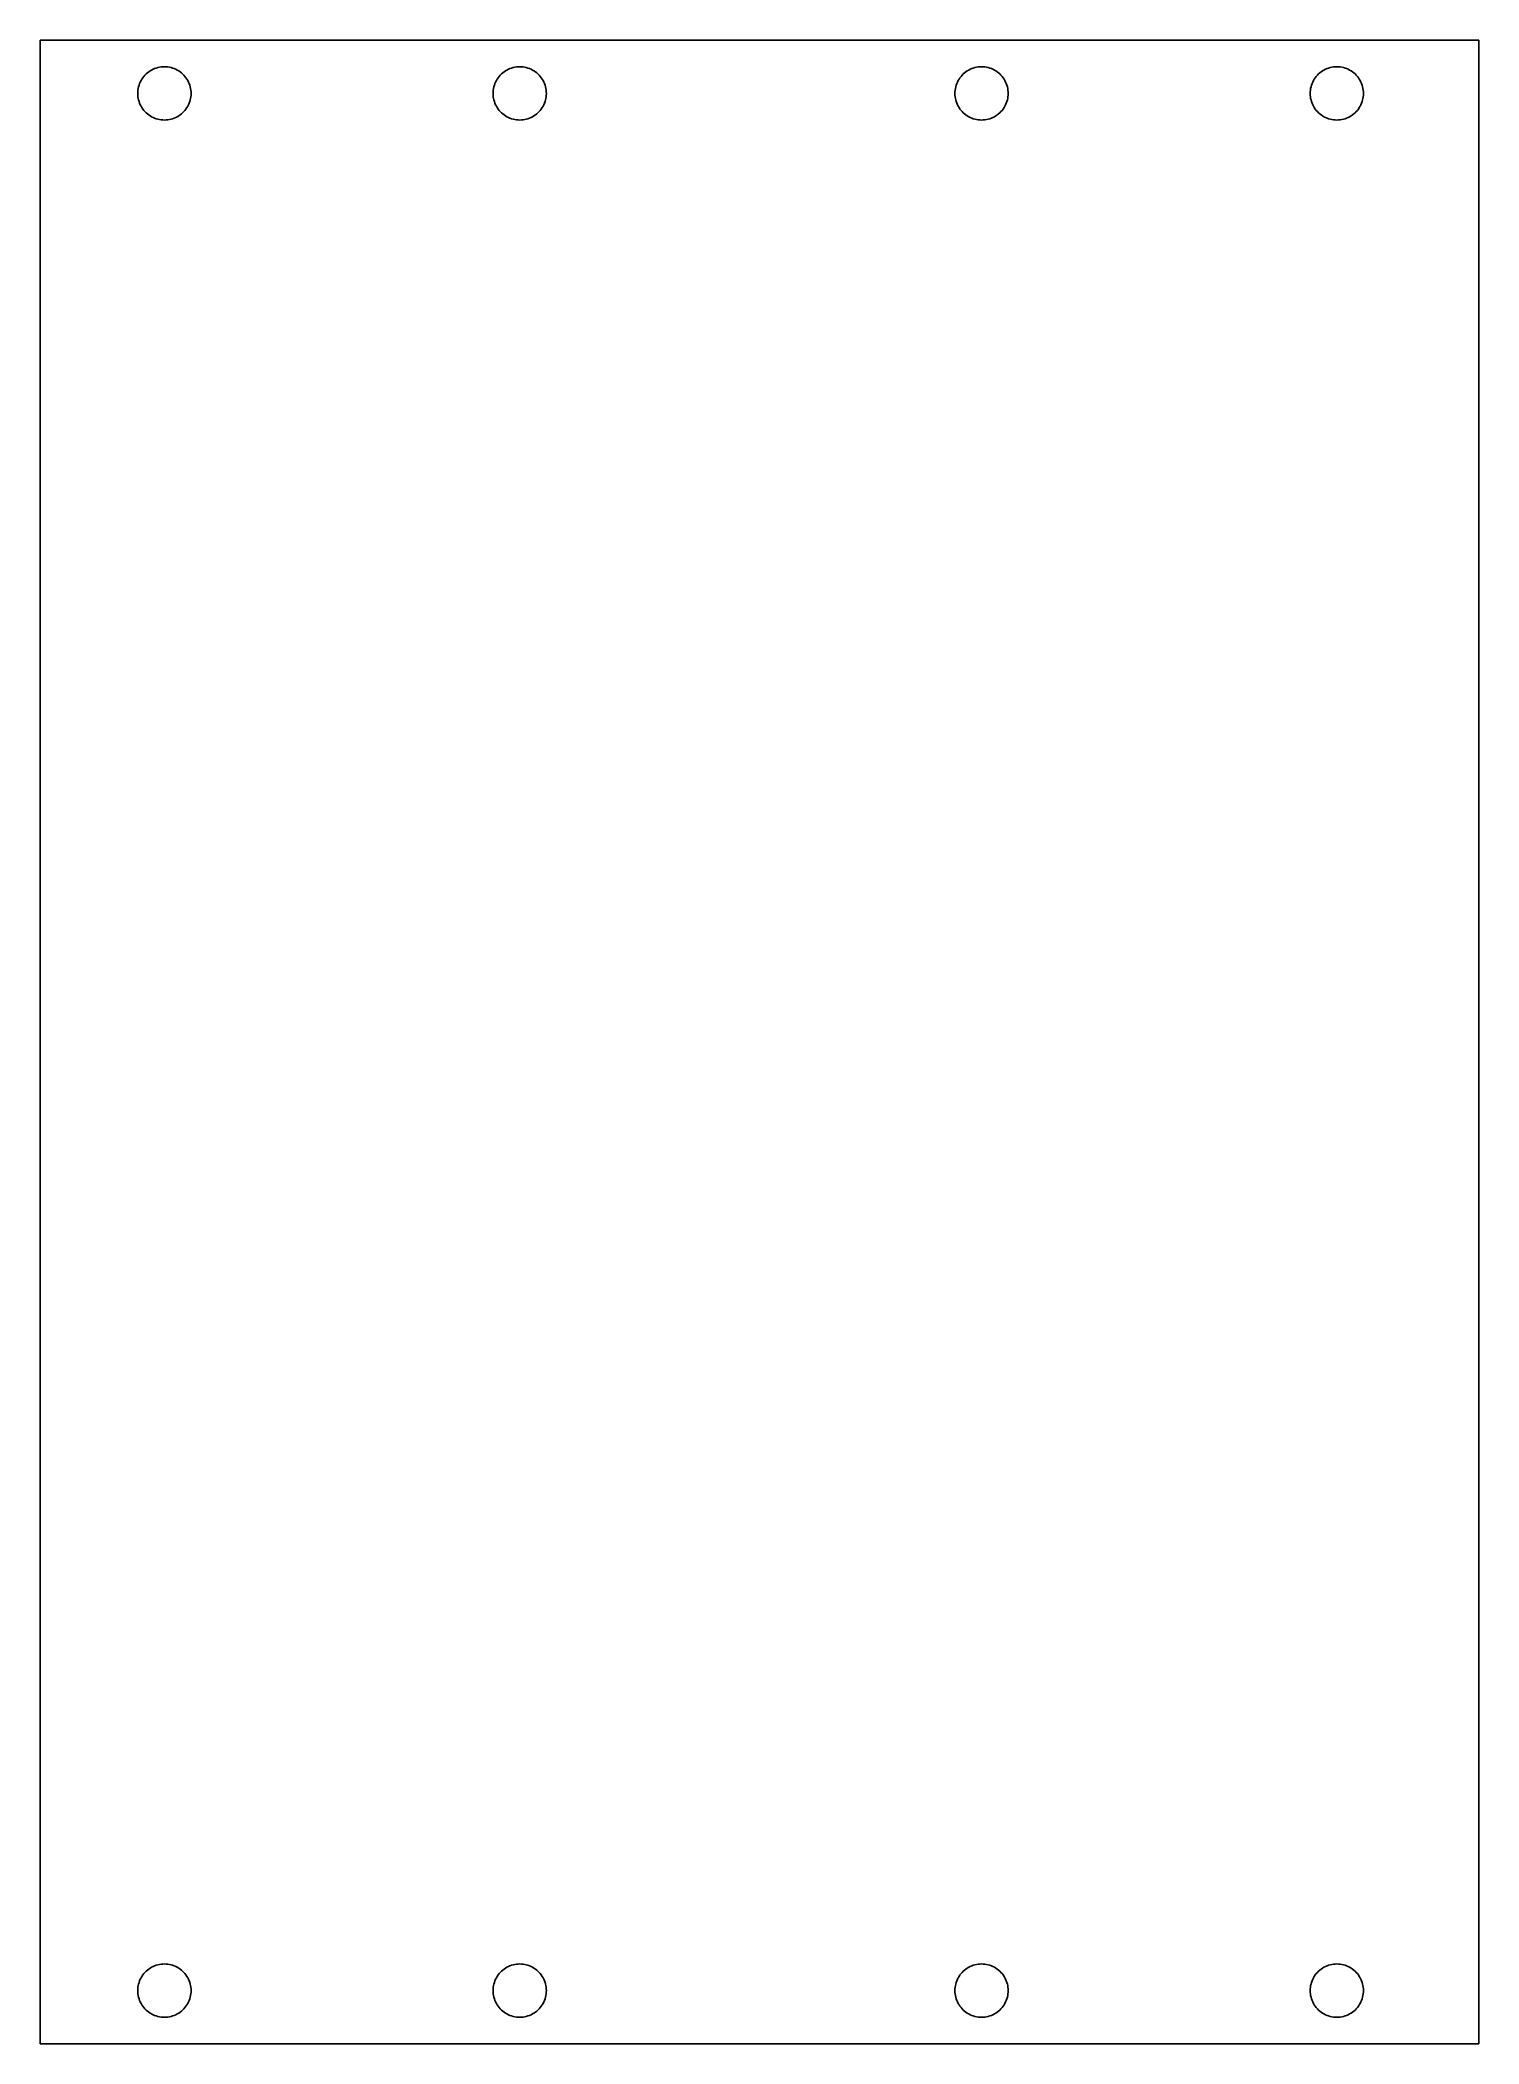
# Model space of a CAD drawing. Header units: metres. Extents: x -40 to 41, y -56 to 56.
import ezdxf

# ---------------------------------------------------------------- set-up
doc = ezdxf.new("R2010")
doc.units = ezdxf.units.M

msp = doc.modelspace()

# ---------------------------------------------------------------- linework, layer by layer
for p, q in [((41, 56.4), (-40, 56.4)), ((-40, 56.4), (-40, -56.4)), ((41, -56.4), (41, 56.4)), ((-34.3145, 54.1226), (-34.2665, 54.2037)), ((-34.2665, 54.2037), (-34.2135, 54.2817)), ((-34.2135, 54.2817), (-34.1558, 54.3561)), ((-34.1558, 54.3561), (-34.0935, 54.4268)), ((-34.0935, 54.4268), (-34.0268, 54.4935)), ((-34.0268, 54.4935), (-33.9561, 54.5558)), ((-33.9561, 54.5558), (-33.8817, 54.6135)), ((-33.8817, 54.6135), (-33.8037, 54.6665)), ((-33.8037, 54.6665), (-33.7226, 54.7145)), ((-33.7226, 54.7145), (-33.6387, 54.7572)), ((-33.6387, 54.7572), (-33.5522, 54.7947)), ((-33.5522, 54.7947), (-33.4635, 54.8266)), ((-33.4635, 54.8266), (-33.373, 54.8529)), ((-33.373, 54.8529), (-33.2811, 54.8734)), ((-33.2811, 54.8734), (-33.188, 54.8882)), ((-33.188, 54.8882), (-33.0942, 54.897)), ((-33.0942, 54.897), (-33, 54.9)), ((-33, 54.9), (-32.9058, 54.897)), ((-32.9058, 54.897), (-32.812, 54.8882)), ((-32.812, 54.8882), (-32.7189, 54.8734)), ((-32.7189, 54.8734), (-32.627, 54.8529)), ((-32.627, 54.8529), (-32.5365, 54.8266)), ((-32.5365, 54.8266), (-32.4478, 54.7947)), ((-32.4478, 54.7947), (-32.3613, 54.7572)), ((-32.3613, 54.7572), (-32.2774, 54.7145)), ((-32.2774, 54.7145), (-32.1963, 54.6665)), ((-32.1963, 54.6665), (-32.1183, 54.6135)), ((-32.1183, 54.6135), (-32.0439, 54.5558)), ((-32.0439, 54.5558), (-31.9732, 54.4935)), ((-31.9732, 54.4935), (-31.9065, 54.4268)), ((-31.9065, 54.4268), (-31.8442, 54.3561)), ((-31.8442, 54.3561), (-31.7865, 54.2817)), ((-31.7865, 54.2817), (-31.7335, 54.2037)), ((-31.7335, 54.2037), (-31.6855, 54.1226)), ((-14.3145, 54.1226), (-14.2665, 54.2037)), ((-14.2665, 54.2037), (-14.2135, 54.2817)), ((-14.2135, 54.2817), (-14.1558, 54.3561)), ((-14.1558, 54.3561), (-14.0935, 54.4268)), ((-14.0935, 54.4268), (-14.0268, 54.4935)), ((-14.0268, 54.4935), (-13.9561, 54.5558)), ((-13.9561, 54.5558), (-13.8817, 54.6135)), ((-13.8817, 54.6135), (-13.8037, 54.6665)), ((-13.8037, 54.6665), (-13.7226, 54.7145)), ((-13.7226, 54.7145), (-13.6387, 54.7572)), ((-13.6387, 54.7572), (-13.5522, 54.7947)), ((-13.5522, 54.7947), (-13.4635, 54.8266)), ((-13.4635, 54.8266), (-13.373, 54.8529)), ((-13.373, 54.8529), (-13.2811, 54.8734)), ((-13.2811, 54.8734), (-13.188, 54.8882)), ((-13.188, 54.8882), (-13.0942, 54.897)), ((-13.0942, 54.897), (-13, 54.9)), ((-13, 54.9), (-12.9058, 54.897)), ((-12.9058, 54.897), (-12.812, 54.8882)), ((-12.812, 54.8882), (-12.7189, 54.8734)), ((-12.7189, 54.8734), (-12.627, 54.8529)), ((-12.627, 54.8529), (-12.5365, 54.8266)), ((-12.5365, 54.8266), (-12.4478, 54.7947)), ((-12.4478, 54.7947), (-12.3613, 54.7572)), ((-12.3613, 54.7572), (-12.2774, 54.7145)), ((-12.2774, 54.7145), (-12.1963, 54.6665)), ((-12.1963, 54.6665), (-12.1183, 54.6135)), ((-12.1183, 54.6135), (-12.0439, 54.5558)), ((-12.0439, 54.5558), (-11.9732, 54.4935)), ((-11.9732, 54.4935), (-11.9065, 54.4268)), ((-11.9065, 54.4268), (-11.8442, 54.3561)), ((-11.8442, 54.3561), (-11.7865, 54.2817)), ((-11.7865, 54.2817), (-11.7335, 54.2037)), ((-11.7335, 54.2037), (-11.6855, 54.1226)), ((11.6855, 54.1226), (11.7335, 54.2037)), ((11.7335, 54.2037), (11.7865, 54.2817)), ((11.7865, 54.2817), (11.8442, 54.3561)), ((11.8442, 54.3561), (11.9065, 54.4268)), ((11.9065, 54.4268), (11.9732, 54.4935)), ((11.9732, 54.4935), (12.0439, 54.5558)), ((12.0439, 54.5558), (12.1183, 54.6135)), ((12.1183, 54.6135), (12.1963, 54.6665)), ((12.1963, 54.6665), (12.2774, 54.7145)), ((12.2774, 54.7145), (12.3613, 54.7572)), ((12.3613, 54.7572), (12.4478, 54.7947)), ((12.4478, 54.7947), (12.5365, 54.8266)), ((12.5365, 54.8266), (12.627, 54.8529)), ((12.627, 54.8529), (12.7189, 54.8734)), ((12.7189, 54.8734), (12.812, 54.8882)), ((12.812, 54.8882), (12.9058, 54.897)), ((12.9058, 54.897), (13, 54.9)), ((13, 54.9), (13.0942, 54.897)), ((13.0942, 54.897), (13.188, 54.8882)), ((13.188, 54.8882), (13.2811, 54.8734)), ((13.2811, 54.8734), (13.373, 54.8529)), ((13.373, 54.8529), (13.4635, 54.8266)), ((13.4635, 54.8266), (13.5522, 54.7947)), ((13.5522, 54.7947), (13.6387, 54.7572)), ((13.6387, 54.7572), (13.7226, 54.7145)), ((13.7226, 54.7145), (13.8037, 54.6665)), ((13.8037, 54.6665), (13.8817, 54.6135)), ((13.8817, 54.6135), (13.9561, 54.5558)), ((13.9561, 54.5558), (14.0268, 54.4935)), ((14.0268, 54.4935), (14.0935, 54.4268)), ((14.0935, 54.4268), (14.1558, 54.3561)), ((14.1558, 54.3561), (14.2135, 54.2817)), ((14.2135, 54.2817), (14.2665, 54.2037)), ((14.2665, 54.2037), (14.3145, 54.1226)), ((31.6855, 54.1226), (31.7335, 54.2037)), ((31.7335, 54.2037), (31.7865, 54.2817)), ((31.7865, 54.2817), (31.8442, 54.3561)), ((31.8442, 54.3561), (31.9065, 54.4268)), ((31.9065, 54.4268), (31.9732, 54.4935)), ((31.9732, 54.4935), (32.0439, 54.5558)), ((32.0439, 54.5558), (32.1183, 54.6135)), ((32.1183, 54.6135), (32.1963, 54.6665)), ((32.1963, 54.6665), (32.2774, 54.7145)), ((32.2774, 54.7145), (32.3613, 54.7572)), ((32.3613, 54.7572), (32.4478, 54.7947)), ((32.4478, 54.7947), (32.5365, 54.8266)), ((32.5365, 54.8266), (32.627, 54.8529)), ((32.627, 54.8529), (32.7189, 54.8734)), ((32.7189, 54.8734), (32.812, 54.8882)), ((32.812, 54.8882), (32.9058, 54.897)), ((32.9058, 54.897), (33, 54.9)), ((33, 54.9), (33.0942, 54.897)), ((33.0942, 54.897), (33.188, 54.8882)), ((33.188, 54.8882), (33.2811, 54.8734)), ((33.2811, 54.8734), (33.373, 54.8529)), ((33.373, 54.8529), (33.4635, 54.8266)), ((33.4635, 54.8266), (33.5522, 54.7947)), ((33.5522, 54.7947), (33.6387, 54.7572)), ((33.6387, 54.7572), (33.7226, 54.7145)), ((33.7226, 54.7145), (33.8037, 54.6665)), ((33.8037, 54.6665), (33.8817, 54.6135)), ((33.8817, 54.6135), (33.9561, 54.5558)), ((33.9561, 54.5558), (34.0268, 54.4935)), ((34.0268, 54.4935), (34.0935, 54.4268)), ((34.0935, 54.4268), (34.1558, 54.3561)), ((34.1558, 54.3561), (34.2135, 54.2817)), ((34.2135, 54.2817), (34.2665, 54.2037)), ((34.2665, 54.2037), (34.3145, 54.1226)), ((-34.5, 53.4), (-34.497, 53.4942)), ((-34.497, 53.3058), (-34.5, 53.4)), ((-34.497, 53.4942), (-34.4882, 53.588)), ((-34.4882, 53.212), (-34.497, 53.3058)), ((-34.4882, 53.588), (-34.4734, 53.6811)), ((-34.4734, 53.1189), (-34.4882, 53.212)), ((-34.4734, 53.6811), (-34.4529, 53.773)), ((-34.4529, 53.027), (-34.4734, 53.1189)), ((-34.4529, 53.773), (-34.4266, 53.8635)), ((-34.4266, 52.9365), (-34.4529, 53.027)), ((-34.4266, 53.8635), (-34.3947, 53.9522)), ((-34.3947, 53.9522), (-34.3572, 54.0387)), ((-34.3572, 54.0387), (-34.3145, 54.1226)), ((-31.6855, 54.1226), (-31.6428, 54.0387)), ((-31.6428, 54.0387), (-31.6053, 53.9522)), ((-31.6053, 53.9522), (-31.5734, 53.8635)), ((-31.5734, 53.8635), (-31.5471, 53.773)), ((-31.5471, 53.027), (-31.5734, 52.9365)), ((-31.5471, 53.773), (-31.5266, 53.6811)), ((-31.5266, 53.1189), (-31.5471, 53.027)), ((-31.5266, 53.6811), (-31.5118, 53.588)), ((-31.5118, 53.212), (-31.5266, 53.1189)), ((-31.5118, 53.588), (-31.503, 53.4942)), ((-31.503, 53.3058), (-31.5118, 53.212)), ((-31.503, 53.4942), (-31.5, 53.4)), ((-31.5, 53.4), (-31.503, 53.3058)), ((-14.5, 53.4), (-14.497, 53.4942)), ((-14.497, 53.3058), (-14.5, 53.4)), ((-14.497, 53.4942), (-14.4882, 53.588)), ((-14.4882, 53.212), (-14.497, 53.3058)), ((-14.4882, 53.588), (-14.4734, 53.6811)), ((-14.4734, 53.1189), (-14.4882, 53.212)), ((-14.4734, 53.6811), (-14.4529, 53.773)), ((-14.4529, 53.027), (-14.4734, 53.1189)), ((-14.4529, 53.773), (-14.4266, 53.8635)), ((-14.4266, 52.9365), (-14.4529, 53.027)), ((-14.4266, 53.8635), (-14.3947, 53.9522)), ((-14.3947, 53.9522), (-14.3572, 54.0387)), ((-14.3572, 54.0387), (-14.3145, 54.1226)), ((-11.6855, 54.1226), (-11.6428, 54.0387)), ((-11.6428, 54.0387), (-11.6053, 53.9522)), ((-11.6053, 53.9522), (-11.5734, 53.8635)), ((-11.5734, 53.8635), (-11.5471, 53.773)), ((-11.5471, 53.027), (-11.5734, 52.9365)), ((-11.5471, 53.773), (-11.5266, 53.6811)), ((-11.5266, 53.1189), (-11.5471, 53.027)), ((-11.5266, 53.6811), (-11.5118, 53.588)), ((-11.5118, 53.212), (-11.5266, 53.1189)), ((-11.5118, 53.588), (-11.503, 53.4942)), ((-11.503, 53.3058), (-11.5118, 53.212)), ((-11.503, 53.4942), (-11.5, 53.4)), ((-11.5, 53.4), (-11.503, 53.3058)), ((11.5, 53.4), (11.503, 53.4942)), ((11.503, 53.3058), (11.5, 53.4)), ((11.503, 53.4942), (11.5118, 53.588)), ((11.5118, 53.212), (11.503, 53.3058)), ((11.5118, 53.588), (11.5266, 53.6811)), ((11.5266, 53.1189), (11.5118, 53.212)), ((11.5266, 53.6811), (11.5471, 53.773)), ((11.5471, 53.027), (11.5266, 53.1189)), ((11.5471, 53.773), (11.5734, 53.8635)), ((11.5734, 52.9365), (11.5471, 53.027)), ((11.5734, 53.8635), (11.6053, 53.9522)), ((11.6053, 53.9522), (11.6428, 54.0387)), ((11.6428, 54.0387), (11.6855, 54.1226)), ((14.3145, 54.1226), (14.3572, 54.0387)), ((14.3572, 54.0387), (14.3947, 53.9522)), ((14.3947, 53.9522), (14.4266, 53.8635)), ((14.4266, 53.8635), (14.4529, 53.773)), ((14.4529, 53.027), (14.4266, 52.9365)), ((14.4529, 53.773), (14.4734, 53.6811)), ((14.4734, 53.1189), (14.4529, 53.027)), ((14.4734, 53.6811), (14.4882, 53.588)), ((14.4882, 53.212), (14.4734, 53.1189)), ((14.4882, 53.588), (14.497, 53.4942)), ((14.497, 53.3058), (14.4882, 53.212)), ((14.497, 53.4942), (14.5, 53.4)), ((14.5, 53.4), (14.497, 53.3058)), ((31.5, 53.4), (31.503, 53.4942)), ((31.503, 53.3058), (31.5, 53.4)), ((31.503, 53.4942), (31.5118, 53.588)), ((31.5118, 53.212), (31.503, 53.3058)), ((31.5118, 53.588), (31.5266, 53.6811)), ((31.5266, 53.1189), (31.5118, 53.212)), ((31.5266, 53.6811), (31.5471, 53.773)), ((31.5471, 53.027), (31.5266, 53.1189)), ((31.5471, 53.773), (31.5734, 53.8635)), ((31.5734, 52.9365), (31.5471, 53.027)), ((31.5734, 53.8635), (31.6053, 53.9522)), ((31.6053, 53.9522), (31.6428, 54.0387)), ((31.6428, 54.0387), (31.6855, 54.1226)), ((34.3145, 54.1226), (34.3572, 54.0387)), ((34.3572, 54.0387), (34.3947, 53.9522)), ((34.3947, 53.9522), (34.4266, 53.8635)), ((34.4266, 53.8635), (34.4529, 53.773)), ((34.4529, 53.027), (34.4266, 52.9365)), ((34.4529, 53.773), (34.4734, 53.6811)), ((34.4734, 53.1189), (34.4529, 53.027)), ((34.4734, 53.6811), (34.4882, 53.588)), ((34.4882, 53.212), (34.4734, 53.1189)), ((34.4882, 53.588), (34.497, 53.4942)), ((34.497, 53.3058), (34.4882, 53.212)), ((34.497, 53.4942), (34.5, 53.4)), ((34.5, 53.4), (34.497, 53.3058)), ((-34.3947, 52.8478), (-34.4266, 52.9365)), ((-34.3572, 52.7613), (-34.3947, 52.8478)), ((-34.3145, 52.6774), (-34.3572, 52.7613)), ((-34.2665, 52.5963), (-34.3145, 52.6774)), ((-34.2135, 52.5183), (-34.2665, 52.5963)), ((-34.1558, 52.4439), (-34.2135, 52.5183)), ((-34.0935, 52.3732), (-34.1558, 52.4439)), ((-34.0268, 52.3065), (-34.0935, 52.3732)), ((-33.9561, 52.2442), (-34.0268, 52.3065)), ((-33.8817, 52.1865), (-33.9561, 52.2442)), ((-33.8037, 52.1335), (-33.8817, 52.1865)), ((-33.7226, 52.0855), (-33.8037, 52.1335)), ((-33.6387, 52.0428), (-33.7226, 52.0855)), ((-33.5522, 52.0053), (-33.6387, 52.0428)), ((-33.4635, 51.9734), (-33.5522, 52.0053)), ((-33.373, 51.9471), (-33.4635, 51.9734)), ((-33.2811, 51.9266), (-33.373, 51.9471)), ((-33.188, 51.9118), (-33.2811, 51.9266)), ((-33.0942, 51.903), (-33.188, 51.9118)), ((-33, 51.9), (-33.0942, 51.903)), ((-32.9058, 51.903), (-33, 51.9)), ((-32.812, 51.9118), (-32.9058, 51.903)), ((-32.7189, 51.9266), (-32.812, 51.9118)), ((-32.627, 51.9471), (-32.7189, 51.9266)), ((-32.5365, 51.9734), (-32.627, 51.9471)), ((-32.4478, 52.0053), (-32.5365, 51.9734)), ((-32.3613, 52.0428), (-32.4478, 52.0053)), ((-32.2774, 52.0855), (-32.3613, 52.0428)), ((-32.1963, 52.1335), (-32.2774, 52.0855)), ((-32.1183, 52.1865), (-32.1963, 52.1335)), ((-32.0439, 52.2442), (-32.1183, 52.1865)), ((-31.9732, 52.3065), (-32.0439, 52.2442)), ((-31.9065, 52.3732), (-31.9732, 52.3065)), ((-31.8442, 52.4439), (-31.9065, 52.3732)), ((-31.7865, 52.5183), (-31.8442, 52.4439)), ((-31.7335, 52.5963), (-31.7865, 52.5183)), ((-31.6855, 52.6774), (-31.7335, 52.5963)), ((-31.6428, 52.7613), (-31.6855, 52.6774)), ((-31.6053, 52.8478), (-31.6428, 52.7613)), ((-31.5734, 52.9365), (-31.6053, 52.8478)), ((-14.3947, 52.8478), (-14.4266, 52.9365)), ((-14.3572, 52.7613), (-14.3947, 52.8478)), ((-14.3145, 52.6774), (-14.3572, 52.7613)), ((-14.2665, 52.5963), (-14.3145, 52.6774)), ((-14.2135, 52.5183), (-14.2665, 52.5963)), ((-14.1558, 52.4439), (-14.2135, 52.5183)), ((-14.0935, 52.3732), (-14.1558, 52.4439)), ((-14.0268, 52.3065), (-14.0935, 52.3732)), ((-13.9561, 52.2442), (-14.0268, 52.3065)), ((-13.8817, 52.1865), (-13.9561, 52.2442)), ((-13.8037, 52.1335), (-13.8817, 52.1865)), ((-13.7226, 52.0855), (-13.8037, 52.1335)), ((-13.6387, 52.0428), (-13.7226, 52.0855)), ((-13.5522, 52.0053), (-13.6387, 52.0428)), ((-13.4635, 51.9734), (-13.5522, 52.0053)), ((-13.373, 51.9471), (-13.4635, 51.9734)), ((-13.2811, 51.9266), (-13.373, 51.9471)), ((-13.188, 51.9118), (-13.2811, 51.9266)), ((-13.0942, 51.903), (-13.188, 51.9118)), ((-13, 51.9), (-13.0942, 51.903)), ((-12.9058, 51.903), (-13, 51.9)), ((-12.812, 51.9118), (-12.9058, 51.903)), ((-12.7189, 51.9266), (-12.812, 51.9118)), ((-12.627, 51.9471), (-12.7189, 51.9266)), ((-12.5365, 51.9734), (-12.627, 51.9471)), ((-12.4478, 52.0053), (-12.5365, 51.9734)), ((-12.3613, 52.0428), (-12.4478, 52.0053)), ((-12.2774, 52.0855), (-12.3613, 52.0428)), ((-12.1963, 52.1335), (-12.2774, 52.0855)), ((-12.1183, 52.1865), (-12.1963, 52.1335)), ((-12.0439, 52.2442), (-12.1183, 52.1865)), ((-11.9732, 52.3065), (-12.0439, 52.2442)), ((-11.9065, 52.3732), (-11.9732, 52.3065)), ((-11.8442, 52.4439), (-11.9065, 52.3732)), ((-11.7865, 52.5183), (-11.8442, 52.4439)), ((-11.7335, 52.5963), (-11.7865, 52.5183)), ((-11.6855, 52.6774), (-11.7335, 52.5963)), ((-11.6428, 52.7613), (-11.6855, 52.6774)), ((-11.6053, 52.8478), (-11.6428, 52.7613)), ((-11.5734, 52.9365), (-11.6053, 52.8478)), ((11.6053, 52.8478), (11.5734, 52.9365)), ((11.6428, 52.7613), (11.6053, 52.8478)), ((11.6855, 52.6774), (11.6428, 52.7613)), ((11.7335, 52.5963), (11.6855, 52.6774)), ((11.7865, 52.5183), (11.7335, 52.5963)), ((11.8442, 52.4439), (11.7865, 52.5183)), ((11.9065, 52.3732), (11.8442, 52.4439)), ((11.9732, 52.3065), (11.9065, 52.3732)), ((12.0439, 52.2442), (11.9732, 52.3065)), ((12.1183, 52.1865), (12.0439, 52.2442)), ((12.1963, 52.1335), (12.1183, 52.1865)), ((12.2774, 52.0855), (12.1963, 52.1335)), ((12.3613, 52.0428), (12.2774, 52.0855)), ((12.4478, 52.0053), (12.3613, 52.0428)), ((12.5365, 51.9734), (12.4478, 52.0053)), ((12.627, 51.9471), (12.5365, 51.9734)), ((12.7189, 51.9266), (12.627, 51.9471)), ((12.812, 51.9118), (12.7189, 51.9266)), ((12.9058, 51.903), (12.812, 51.9118)), ((13, 51.9), (12.9058, 51.903)), ((13.0942, 51.903), (13, 51.9)), ((13.188, 51.9118), (13.0942, 51.903)), ((13.2811, 51.9266), (13.188, 51.9118)), ((13.373, 51.9471), (13.2811, 51.9266)), ((13.4635, 51.9734), (13.373, 51.9471)), ((13.5522, 52.0053), (13.4635, 51.9734)), ((13.6387, 52.0428), (13.5522, 52.0053)), ((13.7226, 52.0855), (13.6387, 52.0428)), ((13.8037, 52.1335), (13.7226, 52.0855)), ((13.8817, 52.1865), (13.8037, 52.1335)), ((13.9561, 52.2442), (13.8817, 52.1865)), ((14.0268, 52.3065), (13.9561, 52.2442)), ((14.0935, 52.3732), (14.0268, 52.3065)), ((14.1558, 52.4439), (14.0935, 52.3732)), ((14.2135, 52.5183), (14.1558, 52.4439)), ((14.2665, 52.5963), (14.2135, 52.5183)), ((14.3145, 52.6774), (14.2665, 52.5963)), ((14.3572, 52.7613), (14.3145, 52.6774)), ((14.3947, 52.8478), (14.3572, 52.7613)), ((14.4266, 52.9365), (14.3947, 52.8478)), ((31.6053, 52.8478), (31.5734, 52.9365)), ((31.6428, 52.7613), (31.6053, 52.8478)), ((31.6855, 52.6774), (31.6428, 52.7613)), ((31.7335, 52.5963), (31.6855, 52.6774)), ((31.7865, 52.5183), (31.7335, 52.5963)), ((31.8442, 52.4439), (31.7865, 52.5183)), ((31.9065, 52.3732), (31.8442, 52.4439)), ((31.9732, 52.3065), (31.9065, 52.3732)), ((32.0439, 52.2442), (31.9732, 52.3065)), ((32.1183, 52.1865), (32.0439, 52.2442)), ((32.1963, 52.1335), (32.1183, 52.1865)), ((32.2774, 52.0855), (32.1963, 52.1335)), ((32.3613, 52.0428), (32.2774, 52.0855)), ((32.4478, 52.0053), (32.3613, 52.0428)), ((32.5365, 51.9734), (32.4478, 52.0053)), ((32.627, 51.9471), (32.5365, 51.9734)), ((32.7189, 51.9266), (32.627, 51.9471)), ((32.812, 51.9118), (32.7189, 51.9266)), ((32.9058, 51.903), (32.812, 51.9118)), ((33, 51.9), (32.9058, 51.903)), ((33.0942, 51.903), (33, 51.9)), ((33.188, 51.9118), (33.0942, 51.903)), ((33.2811, 51.9266), (33.188, 51.9118)), ((33.373, 51.9471), (33.2811, 51.9266)), ((33.4635, 51.9734), (33.373, 51.9471)), ((33.5522, 52.0053), (33.4635, 51.9734)), ((33.6387, 52.0428), (33.5522, 52.0053)), ((33.7226, 52.0855), (33.6387, 52.0428)), ((33.8037, 52.1335), (33.7226, 52.0855)), ((33.8817, 52.1865), (33.8037, 52.1335)), ((33.9561, 52.2442), (33.8817, 52.1865)), ((34.0268, 52.3065), (33.9561, 52.2442)), ((34.0935, 52.3732), (34.0268, 52.3065)), ((34.1558, 52.4439), (34.0935, 52.3732)), ((34.2135, 52.5183), (34.1558, 52.4439)), ((34.2665, 52.5963), (34.2135, 52.5183)), ((34.3145, 52.6774), (34.2665, 52.5963)), ((34.3572, 52.7613), (34.3145, 52.6774)), ((34.3947, 52.8478), (34.3572, 52.7613)), ((34.4266, 52.9365), (34.3947, 52.8478)), ((-34.4529, -53.027), (-34.4266, -52.9365)), ((-34.4266, -52.9365), (-34.3947, -52.8478)), ((-34.3947, -52.8478), (-34.3572, -52.7613)), ((-34.3572, -52.7613), (-34.3145, -52.6774)), ((-34.3145, -52.6774), (-34.2665, -52.5963)), ((-34.2665, -52.5963), (-34.2135, -52.5183)), ((-34.2135, -52.5183), (-34.1558, -52.4439)), ((-34.1558, -52.4439), (-34.0935, -52.3732)), ((-34.0935, -52.3732), (-34.0268, -52.3065)), ((-34.0268, -52.3065), (-33.9561, -52.2442)), ((-33.9561, -52.2442), (-33.8817, -52.1865)), ((-33.8817, -52.1865), (-33.8037, -52.1335)), ((-33.8037, -52.1335), (-33.7226, -52.0855)), ((-33.7226, -52.0855), (-33.6387, -52.0428)), ((-33.6387, -52.0428), (-33.5522, -52.0053)), ((-33.5522, -52.0053), (-33.4635, -51.9734)), ((-33.4635, -51.9734), (-33.373, -51.9471)), ((-33.373, -51.9471), (-33.2811, -51.9266)), ((-33.2811, -51.9266), (-33.188, -51.9118)), ((-33.188, -51.9118), (-33.0942, -51.903)), ((-33.0942, -51.903), (-33, -51.9)), ((-33, -51.9), (-32.9058, -51.903)), ((-32.9058, -51.903), (-32.812, -51.9118)), ((-32.812, -51.9118), (-32.7189, -51.9266)), ((-32.7189, -51.9266), (-32.627, -51.9471)), ((-32.627, -51.9471), (-32.5365, -51.9734)), ((-32.5365, -51.9734), (-32.4478, -52.0053)), ((-32.4478, -52.0053), (-32.3613, -52.0428)), ((-32.3613, -52.0428), (-32.2774, -52.0855)), ((-32.2774, -52.0855), (-32.1963, -52.1335)), ((-32.1963, -52.1335), (-32.1183, -52.1865)), ((-32.1183, -52.1865), (-32.0439, -52.2442)), ((-32.0439, -52.2442), (-31.9732, -52.3065)), ((-31.9732, -52.3065), (-31.9065, -52.3732)), ((-31.9065, -52.3732), (-31.8442, -52.4439)), ((-31.8442, -52.4439), (-31.7865, -52.5183)), ((-31.7865, -52.5183), (-31.7335, -52.5963)), ((-31.7335, -52.5963), (-31.6855, -52.6774)), ((-31.6855, -52.6774), (-31.6428, -52.7613)), ((-31.6428, -52.7613), (-31.6053, -52.8478)), ((-31.6053, -52.8478), (-31.5734, -52.9365)), ((-31.5734, -52.9365), (-31.5471, -53.027)), ((-14.4529, -53.027), (-14.4266, -52.9365)), ((-14.4266, -52.9365), (-14.3947, -52.8478)), ((-14.3947, -52.8478), (-14.3572, -52.7613)), ((-14.3572, -52.7613), (-14.3145, -52.6774)), ((-14.3145, -52.6774), (-14.2665, -52.5963)), ((-14.2665, -52.5963), (-14.2135, -52.5183)), ((-14.2135, -52.5183), (-14.1558, -52.4439)), ((-14.1558, -52.4439), (-14.0935, -52.3732)), ((-14.0935, -52.3732), (-14.0268, -52.3065)), ((-14.0268, -52.3065), (-13.9561, -52.2442)), ((-13.9561, -52.2442), (-13.8817, -52.1865)), ((-13.8817, -52.1865), (-13.8037, -52.1335)), ((-13.8037, -52.1335), (-13.7226, -52.0855)), ((-13.7226, -52.0855), (-13.6387, -52.0428)), ((-13.6387, -52.0428), (-13.5522, -52.0053)), ((-13.5522, -52.0053), (-13.4635, -51.9734)), ((-13.4635, -51.9734), (-13.373, -51.9471)), ((-13.373, -51.9471), (-13.2811, -51.9266)), ((-13.2811, -51.9266), (-13.188, -51.9118)), ((-13.188, -51.9118), (-13.0942, -51.903)), ((-13.0942, -51.903), (-13, -51.9)), ((-13, -51.9), (-12.9058, -51.903)), ((-12.9058, -51.903), (-12.812, -51.9118)), ((-12.812, -51.9118), (-12.7189, -51.9266)), ((-12.7189, -51.9266), (-12.627, -51.9471)), ((-12.627, -51.9471), (-12.5365, -51.9734)), ((-12.5365, -51.9734), (-12.4478, -52.0053)), ((-12.4478, -52.0053), (-12.3613, -52.0428)), ((-12.3613, -52.0428), (-12.2774, -52.0855)), ((-12.2774, -52.0855), (-12.1963, -52.1335)), ((-12.1963, -52.1335), (-12.1183, -52.1865)), ((-12.1183, -52.1865), (-12.0439, -52.2442)), ((-12.0439, -52.2442), (-11.9732, -52.3065)), ((-11.9732, -52.3065), (-11.9065, -52.3732)), ((-11.9065, -52.3732), (-11.8442, -52.4439)), ((-11.8442, -52.4439), (-11.7865, -52.5183)), ((-11.7865, -52.5183), (-11.7335, -52.5963)), ((-11.7335, -52.5963), (-11.6855, -52.6774)), ((-11.6855, -52.6774), (-11.6428, -52.7613)), ((-11.6428, -52.7613), (-11.6053, -52.8478)), ((-11.6053, -52.8478), (-11.5734, -52.9365)), ((-11.5734, -52.9365), (-11.5471, -53.027)), ((11.5471, -53.027), (11.5734, -52.9365)), ((11.5734, -52.9365), (11.6053, -52.8478)), ((11.6053, -52.8478), (11.6428, -52.7613)), ((11.6428, -52.7613), (11.6855, -52.6774)), ((11.6855, -52.6774), (11.7335, -52.5963)), ((11.7335, -52.5963), (11.7865, -52.5183)), ((11.7865, -52.5183), (11.8442, -52.4439)), ((11.8442, -52.4439), (11.9065, -52.3732)), ((11.9065, -52.3732), (11.9732, -52.3065)), ((11.9732, -52.3065), (12.0439, -52.2442)), ((12.0439, -52.2442), (12.1183, -52.1865)), ((12.1183, -52.1865), (12.1963, -52.1335)), ((12.1963, -52.1335), (12.2774, -52.0855)), ((12.2774, -52.0855), (12.3613, -52.0428)), ((12.3613, -52.0428), (12.4478, -52.0053)), ((12.4478, -52.0053), (12.5365, -51.9734)), ((12.5365, -51.9734), (12.627, -51.9471)), ((12.627, -51.9471), (12.7189, -51.9266)), ((12.7189, -51.9266), (12.812, -51.9118)), ((12.812, -51.9118), (12.9058, -51.903)), ((12.9058, -51.903), (13, -51.9)), ((13, -51.9), (13.0942, -51.903)), ((13.0942, -51.903), (13.188, -51.9118)), ((13.188, -51.9118), (13.2811, -51.9266)), ((13.2811, -51.9266), (13.373, -51.9471)), ((13.373, -51.9471), (13.4635, -51.9734)), ((13.4635, -51.9734), (13.5522, -52.0053)), ((13.5522, -52.0053), (13.6387, -52.0428)), ((13.6387, -52.0428), (13.7226, -52.0855)), ((13.7226, -52.0855), (13.8037, -52.1335)), ((13.8037, -52.1335), (13.8817, -52.1865)), ((13.8817, -52.1865), (13.9561, -52.2442)), ((13.9561, -52.2442), (14.0268, -52.3065)), ((14.0268, -52.3065), (14.0935, -52.3732)), ((14.0935, -52.3732), (14.1558, -52.4439)), ((14.1558, -52.4439), (14.2135, -52.5183)), ((14.2135, -52.5183), (14.2665, -52.5963)), ((14.2665, -52.5963), (14.3145, -52.6774)), ((14.3145, -52.6774), (14.3572, -52.7613)), ((14.3572, -52.7613), (14.3947, -52.8478)), ((14.3947, -52.8478), (14.4266, -52.9365)), ((14.4266, -52.9365), (14.4529, -53.027)), ((31.5471, -53.027), (31.5734, -52.9365)), ((31.5734, -52.9365), (31.6053, -52.8478)), ((31.6053, -52.8478), (31.6428, -52.7613)), ((31.6428, -52.7613), (31.6855, -52.6774)), ((31.6855, -52.6774), (31.7335, -52.5963)), ((31.7335, -52.5963), (31.7865, -52.5183)), ((31.7865, -52.5183), (31.8442, -52.4439)), ((31.8442, -52.4439), (31.9065, -52.3732)), ((31.9065, -52.3732), (31.9732, -52.3065)), ((31.9732, -52.3065), (32.0439, -52.2442)), ((32.0439, -52.2442), (32.1183, -52.1865)), ((32.1183, -52.1865), (32.1963, -52.1335)), ((32.1963, -52.1335), (32.2774, -52.0855)), ((32.2774, -52.0855), (32.3613, -52.0428)), ((32.3613, -52.0428), (32.4478, -52.0053)), ((32.4478, -52.0053), (32.5365, -51.9734)), ((32.5365, -51.9734), (32.627, -51.9471)), ((32.627, -51.9471), (32.7189, -51.9266)), ((32.7189, -51.9266), (32.812, -51.9118)), ((32.812, -51.9118), (32.9058, -51.903)), ((32.9058, -51.903), (33, -51.9)), ((33, -51.9), (33.0942, -51.903)), ((33.0942, -51.903), (33.188, -51.9118)), ((33.188, -51.9118), (33.2811, -51.9266)), ((33.2811, -51.9266), (33.373, -51.9471)), ((33.373, -51.9471), (33.4635, -51.9734)), ((33.4635, -51.9734), (33.5522, -52.0053)), ((33.5522, -52.0053), (33.6387, -52.0428)), ((33.6387, -52.0428), (33.7226, -52.0855)), ((33.7226, -52.0855), (33.8037, -52.1335)), ((33.8037, -52.1335), (33.8817, -52.1865)), ((33.8817, -52.1865), (33.9561, -52.2442)), ((33.9561, -52.2442), (34.0268, -52.3065)), ((34.0268, -52.3065), (34.0935, -52.3732)), ((34.0935, -52.3732), (34.1558, -52.4439)), ((34.1558, -52.4439), (34.2135, -52.5183)), ((34.2135, -52.5183), (34.2665, -52.5963)), ((34.2665, -52.5963), (34.3145, -52.6774)), ((34.3145, -52.6774), (34.3572, -52.7613)), ((34.3572, -52.7613), (34.3947, -52.8478)), ((34.3947, -52.8478), (34.4266, -52.9365)), ((34.4266, -52.9365), (34.4529, -53.027)), ((-34.5, -53.4), (-34.497, -53.3058)), ((-34.497, -53.4942), (-34.5, -53.4)), ((-34.497, -53.3058), (-34.4882, -53.212)), ((-34.4882, -53.588), (-34.497, -53.4942)), ((-34.4882, -53.212), (-34.4734, -53.1189)), ((-34.4734, -53.6811), (-34.4882, -53.588)), ((-34.4734, -53.1189), (-34.4529, -53.027)), ((-34.4529, -53.773), (-34.4734, -53.6811)), ((-34.4266, -53.8635), (-34.4529, -53.773)), ((-34.3947, -53.9522), (-34.4266, -53.8635)), ((-34.3572, -54.0387), (-34.3947, -53.9522)), ((-34.3145, -54.1226), (-34.3572, -54.0387)), ((-34.2665, -54.2037), (-34.3145, -54.1226)), ((-31.6855, -54.1226), (-31.7335, -54.2037)), ((-31.6428, -54.0387), (-31.6855, -54.1226)), ((-31.6053, -53.9522), (-31.6428, -54.0387)), ((-31.5734, -53.8635), (-31.6053, -53.9522)), ((-31.5471, -53.773), (-31.5734, -53.8635)), ((-31.5471, -53.027), (-31.5266, -53.1189)), ((-31.5266, -53.6811), (-31.5471, -53.773)), ((-31.5266, -53.1189), (-31.5118, -53.212)), ((-31.5118, -53.588), (-31.5266, -53.6811)), ((-31.5118, -53.212), (-31.503, -53.3058)), ((-31.503, -53.4942), (-31.5118, -53.588)), ((-31.503, -53.3058), (-31.5, -53.4)), ((-31.5, -53.4), (-31.503, -53.4942)), ((-14.5, -53.4), (-14.497, -53.3058)), ((-14.497, -53.4942), (-14.5, -53.4)), ((-14.497, -53.3058), (-14.4882, -53.212)), ((-14.4882, -53.588), (-14.497, -53.4942)), ((-14.4882, -53.212), (-14.4734, -53.1189)), ((-14.4734, -53.6811), (-14.4882, -53.588)), ((-14.4734, -53.1189), (-14.4529, -53.027)), ((-14.4529, -53.773), (-14.4734, -53.6811)), ((-14.4266, -53.8635), (-14.4529, -53.773)), ((-14.3947, -53.9522), (-14.4266, -53.8635)), ((-14.3572, -54.0387), (-14.3947, -53.9522)), ((-14.3145, -54.1226), (-14.3572, -54.0387)), ((-14.2665, -54.2037), (-14.3145, -54.1226)), ((-11.6855, -54.1226), (-11.7335, -54.2037)), ((-11.6428, -54.0387), (-11.6855, -54.1226)), ((-11.6053, -53.9522), (-11.6428, -54.0387)), ((-11.5734, -53.8635), (-11.6053, -53.9522)), ((-11.5471, -53.773), (-11.5734, -53.8635)), ((-11.5471, -53.027), (-11.5266, -53.1189)), ((-11.5266, -53.6811), (-11.5471, -53.773)), ((-11.5266, -53.1189), (-11.5118, -53.212)), ((-11.5118, -53.588), (-11.5266, -53.6811)), ((-11.5118, -53.212), (-11.503, -53.3058)), ((-11.503, -53.4942), (-11.5118, -53.588)), ((-11.503, -53.3058), (-11.5, -53.4)), ((-11.5, -53.4), (-11.503, -53.4942)), ((11.5, -53.4), (11.503, -53.3058)), ((11.503, -53.4942), (11.5, -53.4)), ((11.503, -53.3058), (11.5118, -53.212)), ((11.5118, -53.588), (11.503, -53.4942)), ((11.5118, -53.212), (11.5266, -53.1189)), ((11.5266, -53.6811), (11.5118, -53.588)), ((11.5266, -53.1189), (11.5471, -53.027)), ((11.5471, -53.773), (11.5266, -53.6811)), ((11.5734, -53.8635), (11.5471, -53.773)), ((11.6053, -53.9522), (11.5734, -53.8635)), ((11.6428, -54.0387), (11.6053, -53.9522)), ((11.6855, -54.1226), (11.6428, -54.0387)), ((11.7335, -54.2037), (11.6855, -54.1226)), ((14.3145, -54.1226), (14.2665, -54.2037)), ((14.3572, -54.0387), (14.3145, -54.1226)), ((14.3947, -53.9522), (14.3572, -54.0387)), ((14.4266, -53.8635), (14.3947, -53.9522)), ((14.4529, -53.773), (14.4266, -53.8635)), ((14.4529, -53.027), (14.4734, -53.1189)), ((14.4734, -53.6811), (14.4529, -53.773)), ((14.4734, -53.1189), (14.4882, -53.212)), ((14.4882, -53.588), (14.4734, -53.6811)), ((14.4882, -53.212), (14.497, -53.3058)), ((14.497, -53.4942), (14.4882, -53.588)), ((14.497, -53.3058), (14.5, -53.4)), ((14.5, -53.4), (14.497, -53.4942)), ((31.5, -53.4), (31.503, -53.3058)), ((31.503, -53.4942), (31.5, -53.4)), ((31.503, -53.3058), (31.5118, -53.212)), ((31.5118, -53.588), (31.503, -53.4942)), ((31.5118, -53.212), (31.5266, -53.1189)), ((31.5266, -53.6811), (31.5118, -53.588)), ((31.5266, -53.1189), (31.5471, -53.027)), ((31.5471, -53.773), (31.5266, -53.6811)), ((31.5734, -53.8635), (31.5471, -53.773)), ((31.6053, -53.9522), (31.5734, -53.8635)), ((31.6428, -54.0387), (31.6053, -53.9522)), ((31.6855, -54.1226), (31.6428, -54.0387)), ((31.7335, -54.2037), (31.6855, -54.1226)), ((34.3145, -54.1226), (34.2665, -54.2037)), ((34.3572, -54.0387), (34.3145, -54.1226)), ((34.3947, -53.9522), (34.3572, -54.0387)), ((34.4266, -53.8635), (34.3947, -53.9522)), ((34.4529, -53.773), (34.4266, -53.8635)), ((34.4529, -53.027), (34.4734, -53.1189)), ((34.4734, -53.6811), (34.4529, -53.773)), ((34.4734, -53.1189), (34.4882, -53.212)), ((34.4882, -53.588), (34.4734, -53.6811)), ((34.4882, -53.212), (34.497, -53.3058)), ((34.497, -53.4942), (34.4882, -53.588)), ((34.497, -53.3058), (34.5, -53.4)), ((34.5, -53.4), (34.497, -53.4942)), ((-34.2135, -54.2817), (-34.2665, -54.2037)), ((-34.1558, -54.3561), (-34.2135, -54.2817)), ((-34.0935, -54.4268), (-34.1558, -54.3561)), ((-34.0268, -54.4935), (-34.0935, -54.4268)), ((-33.9561, -54.5558), (-34.0268, -54.4935)), ((-33.8817, -54.6135), (-33.9561, -54.5558)), ((-33.8037, -54.6665), (-33.8817, -54.6135)), ((-33.7226, -54.7145), (-33.8037, -54.6665)), ((-33.6387, -54.7572), (-33.7226, -54.7145)), ((-33.5522, -54.7947), (-33.6387, -54.7572)), ((-33.4635, -54.8266), (-33.5522, -54.7947)), ((-33.373, -54.8529), (-33.4635, -54.8266)), ((-33.2811, -54.8734), (-33.373, -54.8529)), ((-33.188, -54.8882), (-33.2811, -54.8734)), ((-33.0942, -54.897), (-33.188, -54.8882)), ((-33, -54.9), (-33.0942, -54.897)), ((-32.9058, -54.897), (-33, -54.9)), ((-32.812, -54.8882), (-32.9058, -54.897)), ((-32.7189, -54.8734), (-32.812, -54.8882)), ((-32.627, -54.8529), (-32.7189, -54.8734)), ((-32.5365, -54.8266), (-32.627, -54.8529)), ((-32.4478, -54.7947), (-32.5365, -54.8266)), ((-32.3613, -54.7572), (-32.4478, -54.7947)), ((-32.2774, -54.7145), (-32.3613, -54.7572)), ((-32.1963, -54.6665), (-32.2774, -54.7145)), ((-32.1183, -54.6135), (-32.1963, -54.6665)), ((-32.0439, -54.5558), (-32.1183, -54.6135)), ((-31.9732, -54.4935), (-32.0439, -54.5558)), ((-31.9065, -54.4268), (-31.9732, -54.4935)), ((-31.8442, -54.3561), (-31.9065, -54.4268)), ((-31.7865, -54.2817), (-31.8442, -54.3561)), ((-31.7335, -54.2037), (-31.7865, -54.2817)), ((-14.2135, -54.2817), (-14.2665, -54.2037)), ((-14.1558, -54.3561), (-14.2135, -54.2817)), ((-14.0935, -54.4268), (-14.1558, -54.3561)), ((-14.0268, -54.4935), (-14.0935, -54.4268)), ((-13.9561, -54.5558), (-14.0268, -54.4935)), ((-13.8817, -54.6135), (-13.9561, -54.5558)), ((-13.8037, -54.6665), (-13.8817, -54.6135)), ((-13.7226, -54.7145), (-13.8037, -54.6665)), ((-13.6387, -54.7572), (-13.7226, -54.7145)), ((-13.5522, -54.7947), (-13.6387, -54.7572)), ((-13.4635, -54.8266), (-13.5522, -54.7947)), ((-13.373, -54.8529), (-13.4635, -54.8266)), ((-13.2811, -54.8734), (-13.373, -54.8529)), ((-13.188, -54.8882), (-13.2811, -54.8734)), ((-13.0942, -54.897), (-13.188, -54.8882)), ((-13, -54.9), (-13.0942, -54.897)), ((-12.9058, -54.897), (-13, -54.9)), ((-12.812, -54.8882), (-12.9058, -54.897)), ((-12.7189, -54.8734), (-12.812, -54.8882)), ((-12.627, -54.8529), (-12.7189, -54.8734)), ((-12.5365, -54.8266), (-12.627, -54.8529)), ((-12.4478, -54.7947), (-12.5365, -54.8266)), ((-12.3613, -54.7572), (-12.4478, -54.7947)), ((-12.2774, -54.7145), (-12.3613, -54.7572)), ((-12.1963, -54.6665), (-12.2774, -54.7145)), ((-12.1183, -54.6135), (-12.1963, -54.6665)), ((-12.0439, -54.5558), (-12.1183, -54.6135)), ((-11.9732, -54.4935), (-12.0439, -54.5558)), ((-11.9065, -54.4268), (-11.9732, -54.4935)), ((-11.8442, -54.3561), (-11.9065, -54.4268)), ((-11.7865, -54.2817), (-11.8442, -54.3561)), ((-11.7335, -54.2037), (-11.7865, -54.2817)), ((11.7865, -54.2817), (11.7335, -54.2037)), ((11.8442, -54.3561), (11.7865, -54.2817)), ((11.9065, -54.4268), (11.8442, -54.3561)), ((11.9732, -54.4935), (11.9065, -54.4268)), ((12.0439, -54.5558), (11.9732, -54.4935)), ((12.1183, -54.6135), (12.0439, -54.5558)), ((12.1963, -54.6665), (12.1183, -54.6135)), ((12.2774, -54.7145), (12.1963, -54.6665)), ((12.3613, -54.7572), (12.2774, -54.7145)), ((12.4478, -54.7947), (12.3613, -54.7572)), ((12.5365, -54.8266), (12.4478, -54.7947)), ((12.627, -54.8529), (12.5365, -54.8266)), ((12.7189, -54.8734), (12.627, -54.8529)), ((12.812, -54.8882), (12.7189, -54.8734)), ((12.9058, -54.897), (12.812, -54.8882)), ((13, -54.9), (12.9058, -54.897)), ((13.0942, -54.897), (13, -54.9)), ((13.188, -54.8882), (13.0942, -54.897)), ((13.2811, -54.8734), (13.188, -54.8882)), ((13.373, -54.8529), (13.2811, -54.8734)), ((13.4635, -54.8266), (13.373, -54.8529)), ((13.5522, -54.7947), (13.4635, -54.8266)), ((13.6387, -54.7572), (13.5522, -54.7947)), ((13.7226, -54.7145), (13.6387, -54.7572)), ((13.8037, -54.6665), (13.7226, -54.7145)), ((13.8817, -54.6135), (13.8037, -54.6665)), ((13.9561, -54.5558), (13.8817, -54.6135)), ((14.0268, -54.4935), (13.9561, -54.5558)), ((14.0935, -54.4268), (14.0268, -54.4935)), ((14.1558, -54.3561), (14.0935, -54.4268)), ((14.2135, -54.2817), (14.1558, -54.3561)), ((14.2665, -54.2037), (14.2135, -54.2817)), ((31.7865, -54.2817), (31.7335, -54.2037)), ((31.8442, -54.3561), (31.7865, -54.2817)), ((31.9065, -54.4268), (31.8442, -54.3561)), ((31.9732, -54.4935), (31.9065, -54.4268)), ((32.0439, -54.5558), (31.9732, -54.4935)), ((32.1183, -54.6135), (32.0439, -54.5558)), ((32.1963, -54.6665), (32.1183, -54.6135)), ((32.2774, -54.7145), (32.1963, -54.6665)), ((32.3613, -54.7572), (32.2774, -54.7145)), ((32.4478, -54.7947), (32.3613, -54.7572)), ((32.5365, -54.8266), (32.4478, -54.7947)), ((32.627, -54.8529), (32.5365, -54.8266)), ((32.7189, -54.8734), (32.627, -54.8529)), ((32.812, -54.8882), (32.7189, -54.8734)), ((32.9058, -54.897), (32.812, -54.8882)), ((33, -54.9), (32.9058, -54.897)), ((33.0942, -54.897), (33, -54.9)), ((33.188, -54.8882), (33.0942, -54.897)), ((33.2811, -54.8734), (33.188, -54.8882)), ((33.373, -54.8529), (33.2811, -54.8734)), ((33.4635, -54.8266), (33.373, -54.8529)), ((33.5522, -54.7947), (33.4635, -54.8266)), ((33.6387, -54.7572), (33.5522, -54.7947)), ((33.7226, -54.7145), (33.6387, -54.7572)), ((33.8037, -54.6665), (33.7226, -54.7145)), ((33.8817, -54.6135), (33.8037, -54.6665)), ((33.9561, -54.5558), (33.8817, -54.6135)), ((34.0268, -54.4935), (33.9561, -54.5558)), ((34.0935, -54.4268), (34.0268, -54.4935)), ((34.1558, -54.3561), (34.0935, -54.4268)), ((34.2135, -54.2817), (34.1558, -54.3561)), ((34.2665, -54.2037), (34.2135, -54.2817)), ((-40, -56.4), (41, -56.4))]:
    msp.add_line(p, q)

doc.saveas('drawing.dxf')
